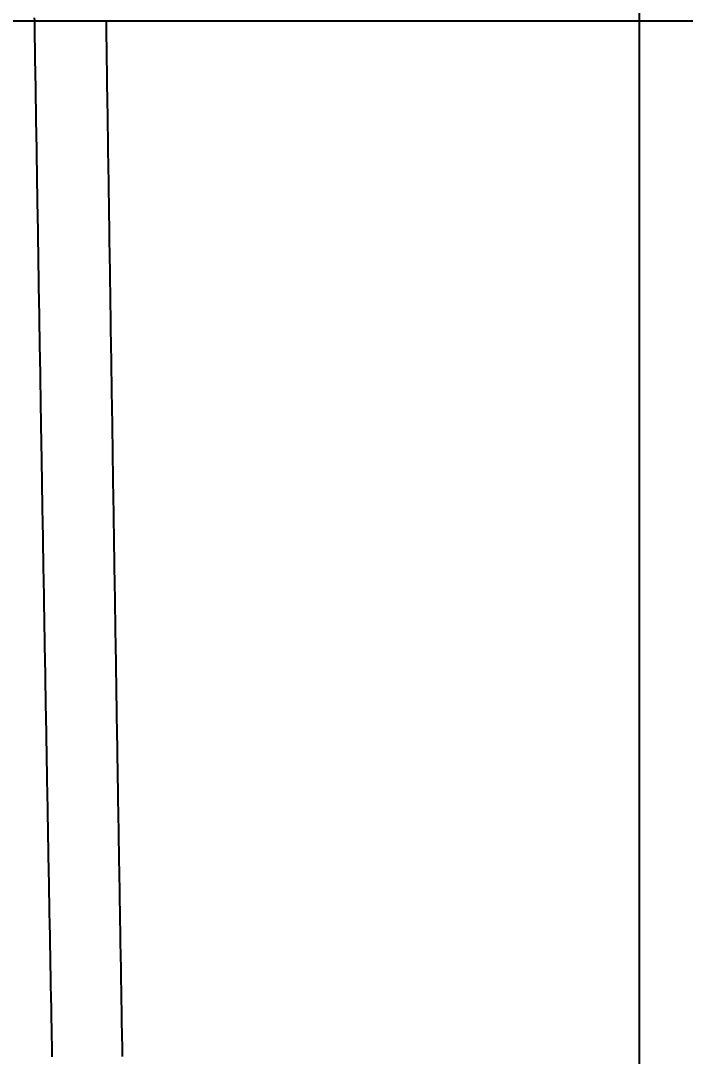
# Model space of a CAD drawing. Header units: millimetres. Extents: x 0 to 3800, y -67 to 2530.
# Drawn here: x 2227.39 to 2232.83, y 957.75 to 966.22 of the extents above; entities that cross this region are included whole.
import ezdxf
from ezdxf.lldxf.tags import DXFTag

# ---------------------------------------------------------------- set-up
doc = ezdxf.new("R2010")
doc.units = ezdxf.units.MM
for name, color, linetype in [('내부선 및 부속', 4, 'Continuous'), ('외형선', 3, 'Continuous'), ('중심선', 1, 'DASHED'), ('치수선', 7, 'Continuous')]:
    doc.layers.add(name, color=color, linetype=linetype)
doc.styles.add('____', font='')
doc.styles.get('____').set_extended_font_data('굴림')
tags = doc.linetypes.add('DASHDOT', pattern=[70, 31, -13, 13, -13]).pattern_tags.tags
tags[10:11] = [DXFTag(74, 4), DXFTag(75, 0), DXFTag(340, '0'), DXFTag(46, 0.0), DXFTag(50, 0.0), DXFTag(44, 0.0), DXFTag(45, 0.0)]
tags[8:9] = [DXFTag(74, 4), DXFTag(75, 0), DXFTag(340, '0'), DXFTag(46, 0.0), DXFTag(50, 0.0), DXFTag(44, 0.0), DXFTag(45, 0.0)]
tags[6:7] = [DXFTag(74, 4), DXFTag(75, 0), DXFTag(340, '0'), DXFTag(46, 0.0), DXFTag(50, 0.0), DXFTag(44, 0.0), DXFTag(45, 0.0)]
tags[4:5] = [DXFTag(74, 4), DXFTag(75, 0), DXFTag(340, '0'), DXFTag(46, 0.0), DXFTag(50, 0.0), DXFTag(44, 0.0), DXFTag(45, 0.0)]
tags = doc.linetypes.add('DASHED', pattern=[25.72, 12.86, -12.86]).pattern_tags.tags
tags[6:7] = [DXFTag(74, 4), DXFTag(75, 0), DXFTag(340, '0'), DXFTag(46, 0.0), DXFTag(50, 0.0), DXFTag(44, 0.0), DXFTag(45, 0.0)]
tags[4:5] = [DXFTag(74, 4), DXFTag(75, 0), DXFTag(340, '0'), DXFTag(46, 0.0), DXFTag(50, 0.0), DXFTag(44, 0.0), DXFTag(45, 0.0)]
doc.dimstyles.new('MSADIM', dxfattribs={"dimtxt": 33, "dimasz": 17, "dimexe": 10, "dimexo": 7.5, "dimgap": 10, "dimtad": 0, "dimtih": 1, "dimtoh": 1, "dimdec": 0, "dimzin": 1, "dimdsep": 46, "dimtxsty": '____', "dimcen": 11.25, "dimadec": 0, "dimazin": 0, "dimtfac": 1, "dimtdec": 0, "dimtix": 1, "dimtmove": 0, "dimatfit": 3, "dimfxl": 1, "dimtolj": 1, "dimtzin": 1, "dimarcsym": 0})

# ---------------------------------------------------------------- blocks, each defined once
blk = doc.blocks.new('*D55')
at = {"layer": '치수선', "color": 0, "linetype": 'Continuous', "lineweight": -2, "transparency": 16777216}
for p, q in [((2172.9547, 966.2182), (2152.4547, 966.2182)), ((2162.4547, 949.2182), (2162.4547, 856.5344)), ((2162.4547, 718.2182), (2162.4547, 810.9019)), ((2254.9547, 701.2182), (2152.4547, 701.2182))]:
    blk.add_line(p, q, dxfattribs=at)
at = {"layer": '치수선', "color": 0, "linetype": 'Continuous', "transparency": 16777216}
for points in [[(2159.6213, 949.2182), (2165.288, 949.2182), (2162.4547, 966.2182)], [(2159.6213, 718.2182), (2165.288, 718.2182), (2162.4547, 701.2182)]]:
    blk.add_solid(points, dxfattribs=at)
at = {"layer": '치수선', "color": 0, "linetype": 'Continuous', "transparency": 16777216, "insert": (2162.4547, 833.7182), "char_height": 25, "attachment_point": 5, "style": '____'}
blk.add_mtext('\\A1;265', dxfattribs=at)
blk = doc.blocks.new('*D56')
at = {"layer": '치수선', "color": 0, "linetype": 'Continuous', "lineweight": -2, "transparency": 16777216}
for p, q in [((2172.9547, 966.2182), (2082.4547, 966.2182)), ((2092.4547, 949.2182), (2092.4547, 636.5511)), ((2092.4547, 278.2182), (2092.4547, 590.8853)), ((2224.9547, 261.2182), (2082.4547, 261.2182))]:
    blk.add_line(p, q, dxfattribs=at)
at = {"layer": '치수선', "color": 0, "linetype": 'Continuous', "transparency": 16777216}
for points in [[(2089.6213, 949.2182), (2095.288, 949.2182), (2092.4547, 966.2182)], [(2089.6213, 278.2182), (2095.288, 278.2182), (2092.4547, 261.2182)]]:
    blk.add_solid(points, dxfattribs=at)
at = {"layer": '치수선', "color": 0, "linetype": 'Continuous', "transparency": 16777216, "insert": (2092.4547, 613.7182), "char_height": 25, "attachment_point": 5, "style": '____'}
blk.add_mtext('\\A1;705', dxfattribs=at)

msp = doc.modelspace()

# ---------------------------------------------------------------- linework, layer by layer
at = {"layer": '내부선 및 부속', "linetype": 'Continuous', "flags": 128}
for points in [[(2227.5049, 966.2415), (2227.5059, 966.2175), (2227.5059, 966.1935), (2227.5059, 966.1695), (2227.5069, 966.1465), (2227.5069, 966.1225), (2227.5079, 966.0985), (2227.5079, 966.0745), (2227.5079, 966.0505), (2227.5089, 966.0265), (2227.5089, 966.0025), (2227.5089, 965.9785), (2227.5099, 965.9555), (2227.5099, 965.9315), (2227.5109, 965.9075), (2227.5109, 965.8835), (2227.5109, 965.8595), (2227.5119, 965.8355), (2227.5119, 965.8115), (2227.5129, 965.7885), (2227.5129, 965.7645), (2227.5129, 965.7405), (2227.5139, 965.7165), (2227.5139, 965.6925), (2227.5139, 965.6685), (2227.5149, 965.6445), (2227.5149, 965.6205), (2227.5159, 965.5975), (2227.5159, 965.5735), (2227.5159, 965.5495), (2227.5169, 965.5255), (2227.5169, 965.5015), (2227.5179, 965.4775), (2227.5179, 965.4535), (2227.5179, 965.4305), (2227.5189, 965.4065), (2227.5189, 965.3825), (2227.5189, 965.3585), (2227.5199, 965.3345), (2227.5199, 965.3105), (2227.5209, 965.2865), (2227.5209, 965.2635), (2227.5209, 965.2395), (2227.5219, 965.2155), (2227.5219, 965.1915), (2227.5219, 965.1675), (2227.5229, 965.1435), (2227.5229, 965.1195), (2227.5239, 965.0955), (2227.5239, 965.0725), (2227.5239, 965.0485), (2227.5249, 965.0245), (2227.5249, 965.0005), (2227.5259, 964.9765), (2227.5259, 964.9525), (2227.5259, 964.9285), (2227.5269, 964.9055), (2227.5269, 964.8815), (2227.5269, 964.8575), (2227.5279, 964.8335), (2227.5279, 964.8095), (2227.5289, 964.7855), (2227.5289, 964.7855), (2227.5289, 964.7615), (2227.5289, 964.7375), (2227.5299, 964.7145), (2227.5299, 964.6905), (2227.5309, 964.6665), (2227.5309, 964.6425), (2227.5309, 964.6185), (2227.5319, 964.5945), (2227.5319, 964.5705), (2227.5329, 964.5475), (2227.5329, 964.5235), (2227.5329, 964.4995), (2227.5339, 964.4755), (2227.5339, 964.4515), (2227.5339, 964.4275), (2227.5349, 964.4035), (2227.5349, 964.3805), (2227.5359, 964.3565), (2227.5359, 964.3325), (2227.5359, 964.3085), (2227.5369, 964.2845), (2227.5369, 964.2605), (2227.5379, 964.2365), (2227.5379, 964.2125), (2227.5379, 964.1895), (2227.5389, 964.1655), (2227.5389, 964.1415), (2227.5389, 964.1175), (2227.5399, 964.0935), (2227.5399, 964.0695), (2227.5409, 964.0455), (2227.5409, 964.0225), (2227.5409, 963.9985), (2227.5419, 963.9745), (2227.5419, 963.9505), (2227.5429, 963.9265), (2227.5429, 963.9025), (2227.5429, 963.8785), (2227.5439, 963.8545), (2227.5439, 963.8315), (2227.5449, 963.8075), (2227.5449, 963.7835), (2227.5449, 963.7595), (2227.5459, 963.7355), (2227.5459, 963.7115), (2227.5459, 963.6875), (2227.5469, 963.6645), (2227.5469, 963.6405), (2227.5479, 963.6165), (2227.5479, 963.5925), (2227.5479, 963.5685), (2227.5489, 963.5445), (2227.5489, 963.5205), (2227.5499, 963.4975), (2227.5499, 963.4735), (2227.5499, 963.4495), (2227.5509, 963.4255), (2227.5509, 963.4015), (2227.5519, 963.3775), (2227.5519, 963.3535), (2227.5519, 963.3295), (2227.5529, 963.3065), (2227.5529, 963.2825), (2227.5529, 963.2585), (2227.5539, 963.2345), (2227.5539, 963.2105), (2227.5549, 963.1865), (2227.5549, 963.1625), (2227.5549, 963.1395), (2227.5559, 963.1155), (2227.5559, 963.0915), (2227.5569, 963.0675), (2227.5569, 963.0435), (2227.5569, 963.0195), (2227.5579, 962.9955), (2227.5579, 962.9715), (2227.5589, 962.9485), (2227.5589, 962.9245), (2227.5589, 962.9005), (2227.5599, 962.8765), (2227.5599, 962.8525), (2227.5609, 962.8285), (2227.5609, 962.8045), (2227.5609, 962.7815), (2227.5619, 962.7575), (2227.5619, 962.7335), (2227.5619, 962.7095), (2227.5629, 962.6855), (2227.5629, 962.6615), (2227.5639, 962.6375), (2227.5639, 962.6145), (2227.5639, 962.5905), (2227.5649, 962.5665), (2227.5649, 962.5425), (2227.5659, 962.5185), (2227.5659, 962.4945), (2227.5659, 962.4705), (2227.5669, 962.4465), (2227.5669, 962.4235), (2227.5679, 962.3995), (2227.5679, 962.3995), (2227.5679, 962.3755), (2227.5679, 962.3515), (2227.5689, 962.3275), (2227.5689, 962.3035), (2227.5699, 962.2795), (2227.5699, 962.2565), (2227.5699, 962.2325), (2227.5709, 962.2085), (2227.5709, 962.1845), (2227.5719, 962.1605), (2227.5719, 962.1365), (2227.5719, 962.1125), (2227.5729, 962.0885), (2227.5729, 962.0655), (2227.5739, 962.0415), (2227.5739, 962.0175), (2227.5739, 961.9935), (2227.5749, 961.9695), (2227.5749, 961.9455), (2227.5759, 961.9215), (2227.5759, 961.8985), (2227.5759, 961.8745), (2227.5769, 961.8505), (2227.5769, 961.8265), (2227.5779, 961.8025), (2227.5779, 961.7785), (2227.5779, 961.7545), (2227.5789, 961.7315), (2227.5789, 961.7075), (2227.5799, 961.6835), (2227.5799, 961.6595), (2227.5799, 961.6355), (2227.5809, 961.6115), (2227.5809, 961.5875), (2227.5819, 961.5635), (2227.5819, 961.5405), (2227.5819, 961.5165), (2227.5829, 961.4925), (2227.5829, 961.4685), (2227.5839, 961.4445), (2227.5839, 961.4205), (2227.5839, 961.3965), (2227.5849, 961.3735), (2227.5849, 961.3495), (2227.5859, 961.3255), (2227.5859, 961.3015), (2227.5859, 961.2775), (2227.5869, 961.2535), (2227.5869, 961.2295), (2227.5879, 961.2065), (2227.5879, 961.1825), (2227.5879, 961.1585), (2227.5889, 961.1345), (2227.5889, 961.1105), (2227.5899, 961.0865), (2227.5899, 961.0625), (2227.5909, 961.0385), (2227.5909, 961.0155), (2227.5909, 960.9915), (2227.5919, 960.9675), (2227.5919, 960.9435), (2227.5929, 960.9195), (2227.5929, 960.8955), (2227.5929, 960.8715), (2227.5939, 960.8485), (2227.5939, 960.8245), (2227.5949, 960.8005), (2227.5949, 960.7765), (2227.5949, 960.7525), (2227.5959, 960.7285), (2227.5959, 960.7045), (2227.5969, 960.6805), (2227.5969, 960.6575), (2227.5969, 960.6335), (2227.5979, 960.6095), (2227.5979, 960.5855), (2227.5989, 960.5615), (2227.5989, 960.5375), (2227.5999, 960.5135), (2227.5999, 960.4905), (2227.5999, 960.4665), (2227.6009, 960.4425), (2227.6009, 960.4185), (2227.6019, 960.3945), (2227.6019, 960.3705), (2227.6019, 960.3465), (2227.6029, 960.3235), (2227.6029, 960.2995), (2227.6039, 960.2755), (2227.6039, 960.2515), (2227.6049, 960.2275), (2227.6049, 960.2035), (2227.6049, 960.1795), (2227.6059, 960.1555), (2227.6059, 960.1325), (2227.6069, 960.1085), (2227.6069, 960.0845), (2227.6069, 960.0605), (2227.6079, 960.0365), (2227.6079, 960.0125), (2227.6079, 960.0125), (2227.6089, 959.9885), (2227.6089, 959.9655), (2227.6099, 959.9415), (2227.6099, 959.9175), (2227.6099, 959.8935), (2227.6109, 959.8695), (2227.6109, 959.8455), (2227.6119, 959.8215), (2227.6119, 959.7985), (2227.6119, 959.7745), (2227.6129, 959.7505), (2227.6129, 959.7265), (2227.6139, 959.7025), (2227.6139, 959.6785), (2227.6149, 959.6545), (2227.6149, 959.6305), (2227.6149, 959.6075), (2227.6159, 959.5835), (2227.6159, 959.5595), (2227.6169, 959.5355), (2227.6169, 959.5115), (2227.6179, 959.4875), (2227.6179, 959.4635), (2227.6179, 959.4405), (2227.6189, 959.4165), (2227.6189, 959.3925), (2227.6199, 959.3685), (2227.6199, 959.3445), (2227.6209, 959.3205), (2227.6209, 959.2965), (2227.6209, 959.2725), (2227.6219, 959.2495), (2227.6219, 959.2255), (2227.6229, 959.2015), (2227.6229, 959.1775), (2227.6239, 959.1535), (2227.6239, 959.1295), (2227.6239, 959.1055), (2227.6249, 959.0825), (2227.6249, 959.0585), (2227.6259, 959.0345), (2227.6259, 959.0105), (2227.6269, 958.9865), (2227.6269, 958.9625), (2227.6279, 958.9385), (2227.6279, 958.9155), (2227.6279, 958.8915), (2227.6289, 958.8675), (2227.6289, 958.8435), (2227.6299, 958.8195), (2227.6299, 958.7955), (2227.6309, 958.7715), (2227.6309, 958.7475), (2227.6309, 958.7245), (2227.6319, 958.7005), (2227.6319, 958.6765), (2227.6329, 958.6525), (2227.6329, 958.6285), (2227.6339, 958.6045), (2227.6339, 958.5805), (2227.6349, 958.5575), (2227.6349, 958.5335), (2227.6349, 958.5095), (2227.6359, 958.4855), (2227.6359, 958.4615), (2227.6369, 958.4375), (2227.6369, 958.4135), (2227.6379, 958.3905), (2227.6379, 958.3665), (2227.6389, 958.3425), (2227.6389, 958.3185), (2227.6389, 958.2945), (2227.6399, 958.2705), (2227.6399, 958.2465), (2227.6409, 958.2225), (2227.6409, 958.1995), (2227.6419, 958.1755), (2227.6419, 958.1515), (2227.6429, 958.1275), (2227.6429, 958.1035), (2227.6439, 958.0795), (2227.6439, 958.0555), (2227.6439, 958.0325), (2227.6449, 958.0085), (2227.6449, 957.9845), (2227.6459, 957.9605), (2227.6459, 957.9365), (2227.6469, 957.9125), (2227.6469, 957.8885), (2227.6479, 957.8655), (2227.6479, 957.8415), (2227.6489, 957.8175), (2227.6489, 957.7935), (2227.6489, 957.7695), (2227.6499, 957.7455)], [(2228.0919, 966.2185), (2228.0919, 966.1915), (2228.0929, 966.1645), (2228.0929, 966.1375), (2228.0929, 966.1095), (2228.0939, 966.0825), (2228.0939, 966.0555), (2228.0949, 966.0285), (2228.0949, 966.0015), (2228.0959, 965.9745), (2228.0959, 965.9475), (2228.0959, 965.9205), (2228.0969, 965.8935), (2228.0969, 965.8665), (2228.0979, 965.8395), (2228.0979, 965.8125), (2228.0979, 965.7855), (2228.0989, 965.7585), (2228.0989, 965.7315), (2228.0999, 965.7045), (2228.0999, 965.6775), (2228.0999, 965.6505), (2228.1009, 965.6225), (2228.1009, 965.5955), (2228.1019, 965.5685), (2228.1019, 965.5415), (2228.1019, 965.5145), (2228.1029, 965.4875), (2228.1029, 965.4605), (2228.1039, 965.4335), (2228.1039, 965.4065), (2228.1039, 965.3795), (2228.1049, 965.3525), (2228.1049, 965.3255), (2228.1059, 965.2985), (2228.1059, 965.2715), (2228.1059, 965.2445), (2228.1069, 965.2175), (2228.1069, 965.1905), (2228.1079, 965.1635), (2228.1079, 965.1355), (2228.1079, 965.1085), (2228.1089, 965.0815), (2228.1089, 965.0545), (2228.1099, 965.0275), (2228.1099, 965.0005), (2228.1099, 964.9735), (2228.1109, 964.9465), (2228.1109, 964.9195), (2228.1119, 964.8925), (2228.1119, 964.8655), (2228.1119, 964.8385), (2228.1129, 964.8115), (2228.1129, 964.7845), (2228.1139, 964.7575), (2228.1139, 964.7305), (2228.1149, 964.7035), (2228.1149, 964.6765), (2228.1149, 964.6485), (2228.1159, 964.6215), (2228.1159, 964.5945), (2228.1169, 964.5675), (2228.1169, 964.5405), (2228.1169, 964.5135), (2228.1179, 964.4865), (2228.1179, 964.4595), (2228.1189, 964.4325), (2228.1189, 964.4055), (2228.1189, 964.3785), (2228.1199, 964.3515), (2228.1199, 964.3245), (2228.1209, 964.2975), (2228.1209, 964.2705), (2228.1209, 964.2435), (2228.1219, 964.2165), (2228.1219, 964.1885), (2228.1229, 964.1615), (2228.1229, 964.1345), (2228.1229, 964.1075), (2228.1239, 964.0805), (2228.1239, 964.0535), (2228.1249, 964.0265), (2228.1249, 963.9995), (2228.1249, 963.9725), (2228.1259, 963.9455), (2228.1259, 963.9185), (2228.1269, 963.8915), (2228.1269, 963.8645), (2228.1279, 963.8375), (2228.1279, 963.8105), (2228.1279, 963.7835), (2228.1289, 963.7565), (2228.1289, 963.7295), (2228.1299, 963.7015), (2228.1299, 963.6745), (2228.1299, 963.6475), (2228.1309, 963.6205), (2228.1309, 963.5935), (2228.1319, 963.5665), (2228.1319, 963.5395), (2228.1319, 963.5125), (2228.1319, 963.5125), (2228.1329, 963.4855), (2228.1329, 963.4585), (2228.1339, 963.4315), (2228.1339, 963.4045), (2228.1339, 963.3775), (2228.1349, 963.3505), (2228.1349, 963.3235), (2228.1359, 963.2965), (2228.1359, 963.2695), (2228.1369, 963.2425), (2228.1369, 963.2145), (2228.1369, 963.1875), (2228.1379, 963.1605), (2228.1379, 963.1335), (2228.1389, 963.1065), (2228.1389, 963.0795), (2228.1389, 963.0525), (2228.1399, 963.0255), (2228.1399, 962.9985), (2228.1409, 962.9715), (2228.1409, 962.9445), (2228.1409, 962.9175), (2228.1419, 962.8905), (2228.1419, 962.8635), (2228.1429, 962.8365), (2228.1429, 962.8095), (2228.1439, 962.7825), (2228.1439, 962.7555), (2228.1439, 962.7275), (2228.1449, 962.7005), (2228.1449, 962.6735), (2228.1459, 962.6465), (2228.1459, 962.6195), (2228.1459, 962.5925), (2228.1469, 962.5655), (2228.1469, 962.5385), (2228.1479, 962.5115), (2228.1479, 962.4845), (2228.1479, 962.4575), (2228.1489, 962.4305), (2228.1489, 962.4035), (2228.1499, 962.3765), (2228.1499, 962.3495), (2228.1509, 962.3225), (2228.1509, 962.2955), (2228.1509, 962.2685), (2228.1519, 962.2405), (2228.1519, 962.2135), (2228.1529, 962.1865), (2228.1529, 962.1595), (2228.1529, 962.1325), (2228.1539, 962.1055), (2228.1539, 962.0785), (2228.1549, 962.0515), (2228.1549, 962.0245), (2228.1559, 961.9975), (2228.1559, 961.9705), (2228.1559, 961.9435), (2228.1569, 961.9165), (2228.1569, 961.8895), (2228.1579, 961.8625), (2228.1579, 961.8355), (2228.1579, 961.8085), (2228.1589, 961.7815), (2228.1589, 961.7535), (2228.1599, 961.7265), (2228.1599, 961.6995), (2228.1609, 961.6725), (2228.1609, 961.6455), (2228.1609, 961.6185), (2228.1619, 961.5915), (2228.1619, 961.5645), (2228.1629, 961.5375), (2228.1629, 961.5105), (2228.1639, 961.4835), (2228.1639, 961.4565), (2228.1639, 961.4295), (2228.1649, 961.4025), (2228.1649, 961.3755), (2228.1659, 961.3485), (2228.1659, 961.3215), (2228.1669, 961.2935), (2228.1669, 961.2665), (2228.1669, 961.2395), (2228.1679, 961.2125), (2228.1679, 961.1855), (2228.1689, 961.1585), (2228.1689, 961.1315), (2228.1689, 961.1045), (2228.1699, 961.0775), (2228.1699, 961.0505), (2228.1709, 961.0235), (2228.1709, 960.9965), (2228.1719, 960.9695), (2228.1719, 960.9425), (2228.1719, 960.9155), (2228.1729, 960.8885), (2228.1729, 960.8615), (2228.1739, 960.8345), (2228.1739, 960.8065), (2228.1739, 960.8065), (2228.1749, 960.7795), (2228.1749, 960.7525), (2228.1749, 960.7255), (2228.1759, 960.6985), (2228.1759, 960.6715), (2228.1769, 960.6445), (2228.1769, 960.6175), (2228.1779, 960.5905), (2228.1779, 960.5635), (2228.1779, 960.5365), (2228.1789, 960.5095), (2228.1789, 960.4825), (2228.1799, 960.4555), (2228.1799, 960.4285), (2228.1809, 960.4015), (2228.1809, 960.3745), (2228.1809, 960.3475), (2228.1819, 960.3195), (2228.1819, 960.2925), (2228.1829, 960.2655), (2228.1829, 960.2385), (2228.1839, 960.2115), (2228.1839, 960.1845), (2228.1839, 960.1575), (2228.1849, 960.1305), (2228.1849, 960.1035), (2228.1859, 960.0765), (2228.1859, 960.0495), (2228.1869, 960.0225), (2228.1869, 959.9955), (2228.1879, 959.9685), (2228.1879, 959.9415), (2228.1879, 959.9145), (2228.1889, 959.8875), (2228.1889, 959.8605), (2228.1899, 959.8325), (2228.1899, 959.8055), (2228.1909, 959.7785), (2228.1909, 959.7515), (2228.1909, 959.7245), (2228.1919, 959.6975), (2228.1919, 959.6705), (2228.1929, 959.6435), (2228.1929, 959.6165), (2228.1939, 959.5895), (2228.1939, 959.5625), (2228.1949, 959.5355), (2228.1949, 959.5085), (2228.1949, 959.4815), (2228.1959, 959.4545), (2228.1959, 959.4275), (2228.1969, 959.4005), (2228.1969, 959.3735), (2228.1979, 959.3455), (2228.1979, 959.3185), (2228.1989, 959.2915), (2228.1989, 959.2645), (2228.1989, 959.2375), (2228.1999, 959.2105), (2228.1999, 959.1835), (2228.2009, 959.1565), (2228.2009, 959.1295), (2228.2019, 959.1025), (2228.2019, 959.0755), (2228.2029, 959.0485), (2228.2029, 959.0215), (2228.2029, 958.9945), (2228.2039, 958.9675), (2228.2039, 958.9405), (2228.2049, 958.9135), (2228.2049, 958.8865), (2228.2059, 958.8585), (2228.2059, 958.8315), (2228.2069, 958.8045), (2228.2069, 958.7775), (2228.2079, 958.7505), (2228.2079, 958.7235), (2228.2079, 958.6965), (2228.2089, 958.6695), (2228.2089, 958.6425), (2228.2099, 958.6155), (2228.2099, 958.5885), (2228.2109, 958.5615), (2228.2109, 958.5345), (2228.2119, 958.5075), (2228.2119, 958.4805), (2228.2129, 958.4535), (2228.2129, 958.4265), (2228.2129, 958.3995), (2228.2139, 958.3715), (2228.2139, 958.3445), (2228.2149, 958.3175), (2228.2149, 958.2905), (2228.2159, 958.2635), (2228.2159, 958.2365), (2228.2169, 958.2095), (2228.2169, 958.1825), (2228.2179, 958.1555), (2228.2179, 958.1285), (2228.2189, 958.1015), (2228.2189, 958.1015), (2228.2189, 958.0745), (2228.2189, 958.0475), (2228.2199, 958.0205), (2228.2199, 957.9935), (2228.2209, 957.9665), (2228.2209, 957.9395), (2228.2219, 957.9125), (2228.2219, 957.8845), (2228.2229, 957.8575), (2228.2229, 957.8305), (2228.2239, 957.8035), (2228.2239, 957.7765), (2228.2249, 957.7495)]]:
    msp.add_lwpolyline(points, dxfattribs=at)
at = {"layer": '외형선', "linetype": 'Continuous'}
msp.add_line((2232.4547, 1066.9003), (2232.4547, 261.2182), dxfattribs=at)
at = {"layer": '중심선', "linetype": 'DASHDOT'}
msp.add_line((2180.4547, 966.2182), (2387.9547, 966.2182), dxfattribs=at)

# ---------------------------------------------------------------- dimensions: what is measured, and where the dimension line sits
at = {"layer": '치수선', "linetype": 'Continuous'}
for base, p1, picture, middle in [((2092.4547, 966.2182), (2232.4547, 261.2182), '*D56', (2092.4547, 613.7182)), ((2162.4547, 966.2182), (2262.4547, 701.2182), '*D55', (2162.4547, 833.7182))]:
    dim = msp.add_linear_dim(base=base, p1=p1, p2=(2180.4547, 966.2182), angle=90, dimstyle='MSADIM', override={"dimtxt": 25}, dxfattribs=at)
    dim.commit()
    dim.dimension.update_dxf_attribs({"geometry": picture, "text_midpoint": middle})

doc.saveas('drawing.dxf')
